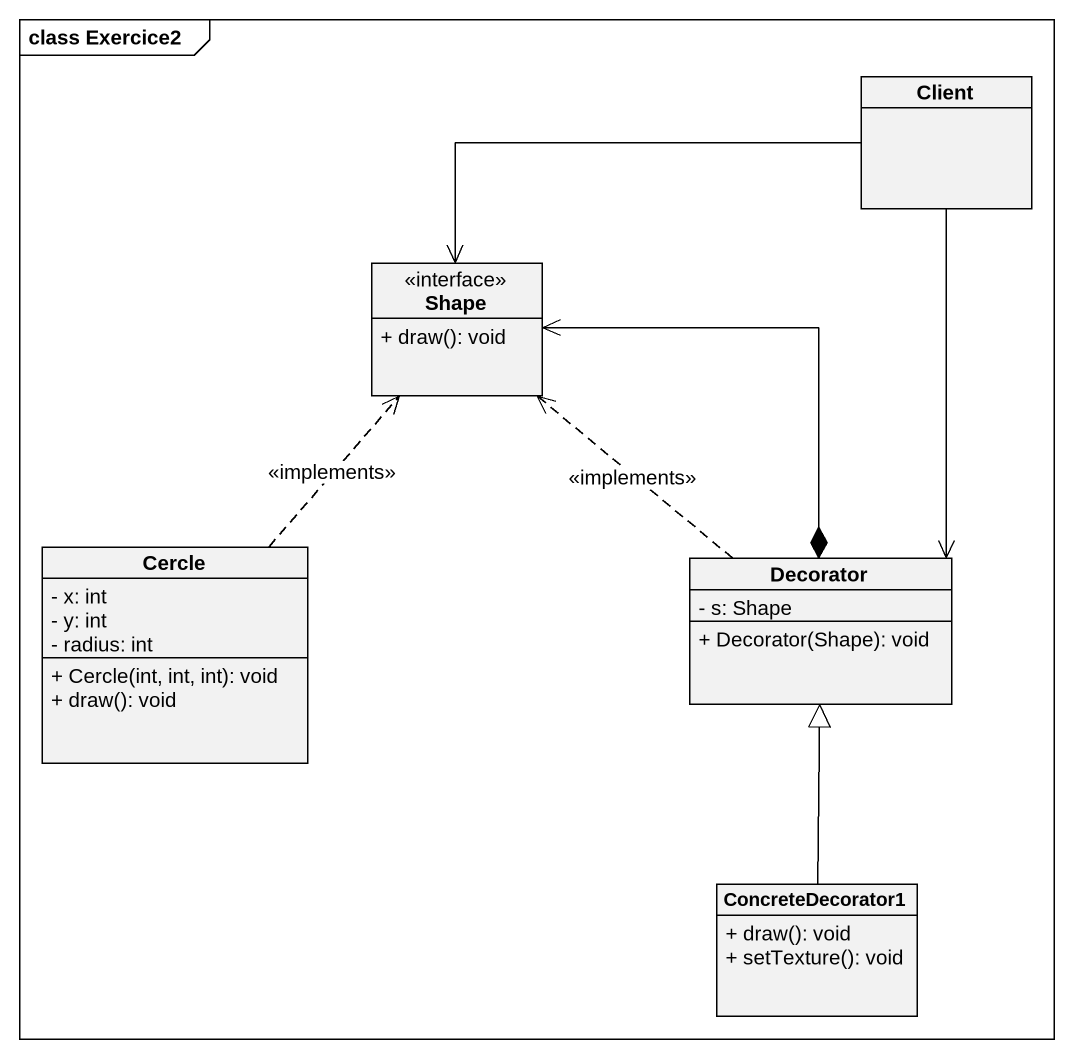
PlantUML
@startuml
mainframe class Exercice2
hide circle
hide empty members
skinparam classAttributeIconSize 0
class Client
class Shape <<interface>> {
  + draw(): void
}
class Cercle {
  - x: int
  - y: int
  - radius: int
  + Cercle(int, int, int): void
  + draw(): void
}
class Decorator {
  - s: Shape
  + Decorator(Shape): void
}
class ConcreteDecorator1 {
  + draw(): void
  + setTexture(): void
}
Client -left-> Shape
Client --> Decorator
Shape <--* Decorator
Cercle .up.> Shape : <<implements>>
Decorator .up.> Shape : <<implements>>
ConcreteDecorator1 -up-|> Decorator
@enduml
